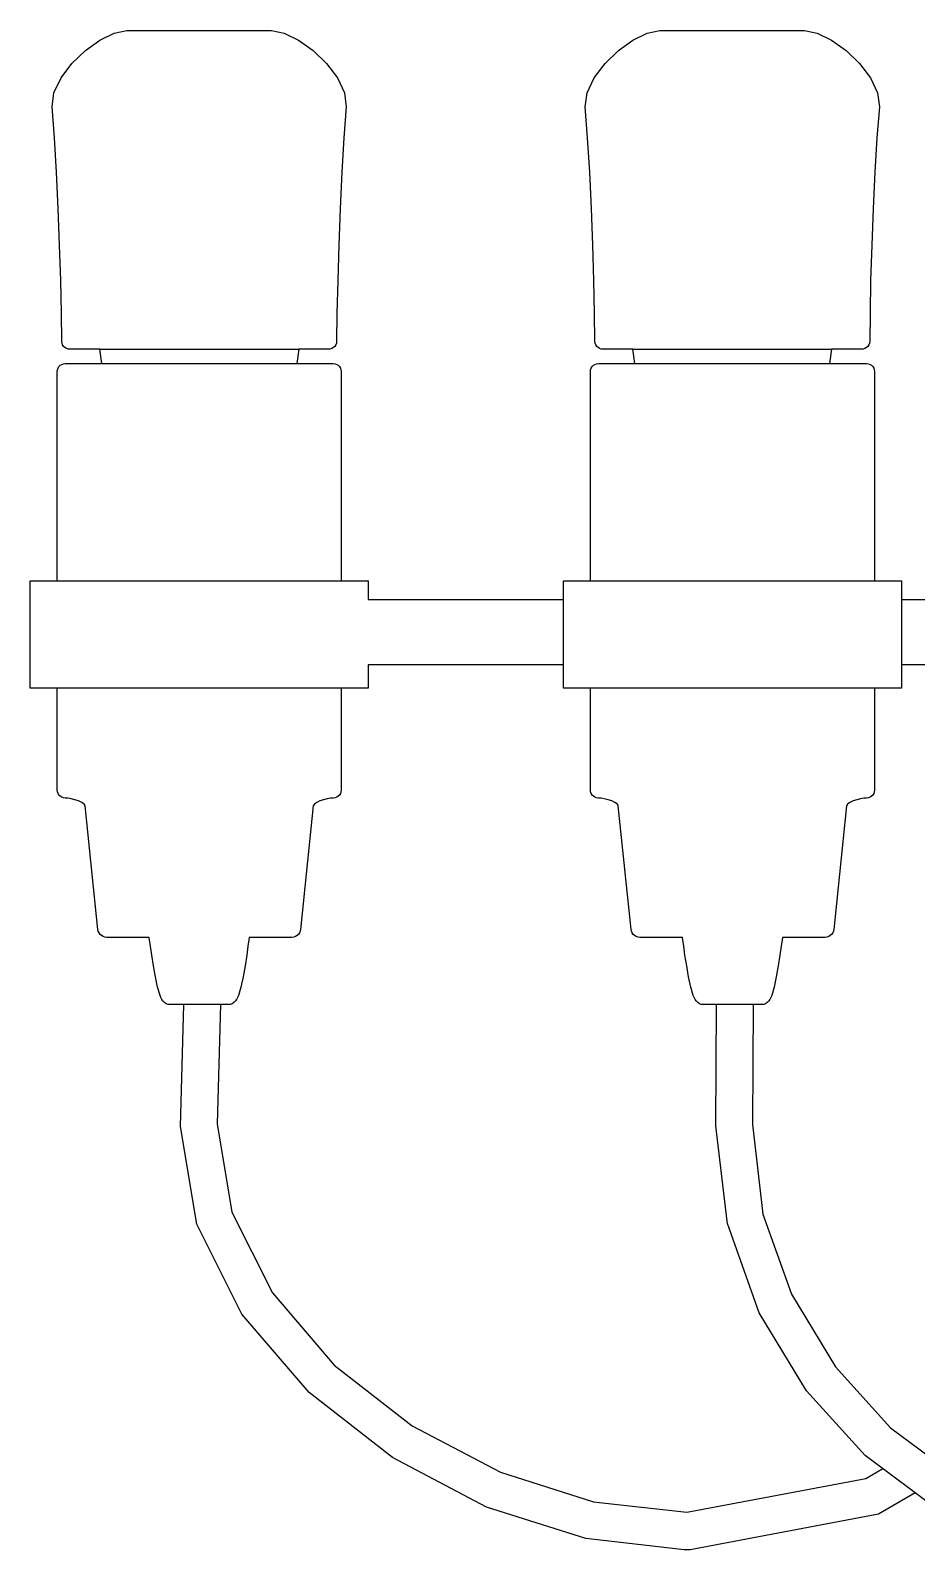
# Model space of a CAD drawing. Header units: millimetres. Extents: x 112 to 8820, y -2365 to 5002.
# Drawn here: x 1442.9 to 1516.3, y -264.8 to -139 of the extents above; entities that cross this region are included whole.
import ezdxf

# ---------------------------------------------------------------- set-up
doc = ezdxf.new("R2010")
doc.units = ezdxf.units.MM

# ---------------------------------------------------------------- blocks, each defined once
blk = doc.blocks.new('2097-30_el')
at = {"extrusion": (1.09995e-18, -0.001462, 0.999999)}
for p, q in [((-18.483, 52.417, 0.077), (-18.365, 52.475, 0.077)), ((-18.365, 52.475, 0.077), (-18.26, 52.497, 0.077)), ((-18.26, 52.497, 0.077), (-18.235, 52.497, 0.077)), ((-18.235, 52.497, 0.077), (-18.173, 52.497, 0.077)), ((-18.173, 52.497, 0.077), (-18.079, 52.497, 0.077)), ((-18.079, 52.497, 0.077), (-17.959, 52.497, 0.077)), ((-17.959, 52.497, 0.077), (-17.821, 52.497, 0.077)), ((-17.821, 52.497, 0.077), (-17.672, 52.497, 0.077)), ((-17.672, 52.497, 0.077), (-17.522, 52.497, 0.077)), ((-17.522, 52.497, 0.077), (-17.381, 52.497, 0.077)), ((-17.381, 52.497, 0.077), (-17.258, 52.497, 0.077)), ((-17.258, 52.497, 0.077), (-17.16, 52.497, 0.077)), ((-17.16, 52.497, 0.077), (-17.093, 52.497, 0.077)), ((-17.093, 52.497, 0.077), (-17.062, 52.497, 0.077)), ((-17.062, 52.497, 0.077), (-16.957, 52.475, 0.077)), ((-16.957, 52.475, 0.077), (-16.839, 52.417, 0.077)), ((-18.715, 52.223, 0.076), (-18.604, 52.33, 0.077)), ((-18.604, 52.33, 0.077), (-18.483, 52.417, 0.077)), ((-16.839, 52.417, 0.077), (-16.719, 52.33, 0.077)), ((-16.719, 52.33, 0.077), (-16.608, 52.223, 0.076)), ((-18.805, 52.104, 0.076), (-18.715, 52.223, 0.076)), ((-16.608, 52.223, 0.076), (-16.518, 52.104, 0.076)), ((-18.864, 51.981, 0.076), (-18.805, 52.104, 0.076)), ((-16.518, 52.104, 0.076), (-16.459, 51.981, 0.076)), ((-18.879, 51.863, 0.076), (-18.864, 51.981, 0.076)), ((-16.459, 51.981, 0.076), (-16.444, 51.863, 0.076)), ((-18.859, 51.607, 0.075), (-18.879, 51.863, 0.076)), ((-16.444, 51.863, 0.076), (-16.464, 51.607, 0.075)), ((-18.842, 51.323, 0.075), (-18.859, 51.607, 0.075)), ((-16.464, 51.607, 0.075), (-16.481, 51.323, 0.075)), ((-18.828, 51.023, 0.075), (-18.842, 51.323, 0.075)), ((-16.481, 51.323, 0.075), (-16.495, 51.023, 0.075)), ((-18.817, 50.72, 0.074), (-18.828, 51.023, 0.075)), ((-16.495, 51.023, 0.075), (-16.507, 50.72, 0.074)), ((-18.808, 50.427, 0.074), (-18.817, 50.72, 0.074)), ((-16.507, 50.72, 0.074), (-16.515, 50.427, 0.074)), ((-18.802, 50.157, 0.073), (-18.808, 50.427, 0.074)), ((-16.515, 50.427, 0.074), (-16.521, 50.157, 0.073)), ((-18.799, 49.923, 0.073), (-18.802, 50.157, 0.073)), ((-16.521, 50.157, 0.073), (-16.524, 49.923, 0.073)), ((-18.797, 49.908, 0.073), (-18.799, 49.923, 0.073)), ((-16.524, 49.923, 0.073), (-16.526, 49.908, 0.073)), ((-18.792, 49.894, 0.073), (-18.797, 49.908, 0.073)), ((-18.784, 49.882, 0.073), (-18.792, 49.894, 0.073)), ((-18.773, 49.872, 0.073), (-18.784, 49.882, 0.073)), ((-18.76, 49.864, 0.073), (-18.773, 49.872, 0.073)), ((-18.746, 49.86, 0.073), (-18.76, 49.864, 0.073)), ((-18.73, 49.858, 0.073), (-18.746, 49.86, 0.073)), ((-18.685, 49.858, 0.073), (-18.73, 49.858, 0.073)), ((-18.575, 49.858, 0.073), (-18.685, 49.858, 0.073)), ((-18.484, 49.858, 0.073), (-18.575, 49.858, 0.073)), ((-18.468, 49.739, 0.073), (-18.484, 49.858, 0.073)), ((-16.838, 49.858, 0.073), (-16.854, 49.739, 0.073)), ((-16.767, 49.858, 0.073), (-16.838, 49.858, 0.073)), ((-16.648, 49.858, 0.073), (-16.767, 49.858, 0.073)), ((-16.593, 49.858, 0.073), (-16.648, 49.858, 0.073)), ((-16.577, 49.86, 0.073), (-16.593, 49.858, 0.073)), ((-16.563, 49.864, 0.073), (-16.577, 49.86, 0.073)), ((-16.55, 49.872, 0.073), (-16.563, 49.864, 0.073)), ((-16.54, 49.882, 0.073), (-16.55, 49.872, 0.073)), ((-16.531, 49.894, 0.073), (-16.54, 49.882, 0.073)), ((-16.526, 49.908, 0.073), (-16.531, 49.894, 0.073))]:
    blk.add_line(p, q, dxfattribs=at)
at = {"extrusion": (1.05875e-18, -0.001462, 0.999999)}
for p, q in [((-14.071, 52.417, 0.077), (-13.953, 52.475, 0.077)), ((-13.953, 52.475, 0.077), (-13.848, 52.497, 0.077)), ((-13.848, 52.497, 0.077), (-13.817, 52.497, 0.077)), ((-13.817, 52.497, 0.077), (-13.75, 52.497, 0.077)), ((-13.75, 52.497, 0.077), (-13.651, 52.497, 0.077)), ((-13.651, 52.497, 0.077), (-13.528, 52.497, 0.077)), ((-13.528, 52.497, 0.077), (-13.386, 52.497, 0.077)), ((-13.386, 52.497, 0.077), (-13.237, 52.497, 0.077)), ((-13.237, 52.497, 0.077), (-13.088, 52.497, 0.077)), ((-13.088, 52.497, 0.077), (-12.949, 52.497, 0.077)), ((-12.949, 52.497, 0.077), (-12.83, 52.497, 0.077)), ((-12.83, 52.497, 0.077), (-12.737, 52.497, 0.077)), ((-12.737, 52.497, 0.077), (-12.676, 52.497, 0.077)), ((-12.676, 52.497, 0.077), (-12.651, 52.497, 0.077)), ((-12.651, 52.497, 0.077), (-12.546, 52.475, 0.077)), ((-12.546, 52.475, 0.077), (-12.427, 52.417, 0.077)), ((-14.302, 52.223, 0.076), (-14.191, 52.33, 0.077)), ((-14.191, 52.33, 0.077), (-14.071, 52.417, 0.077)), ((-12.427, 52.417, 0.077), (-12.307, 52.33, 0.077)), ((-12.307, 52.33, 0.077), (-12.196, 52.223, 0.076)), ((-14.393, 52.104, 0.076), (-14.302, 52.223, 0.076)), ((-12.196, 52.223, 0.076), (-12.105, 52.104, 0.076)), ((-14.451, 51.981, 0.076), (-14.393, 52.104, 0.076)), ((-12.105, 52.104, 0.076), (-12.046, 51.981, 0.076)), ((-14.466, 51.863, 0.076), (-14.451, 51.981, 0.076)), ((-12.046, 51.981, 0.076), (-12.031, 51.863, 0.076)), ((-14.446, 51.607, 0.075), (-14.466, 51.863, 0.076)), ((-12.031, 51.863, 0.076), (-12.051, 51.607, 0.075)), ((-14.429, 51.323, 0.075), (-14.446, 51.607, 0.075)), ((-12.051, 51.607, 0.075), (-12.068, 51.323, 0.075)), ((-14.415, 51.023, 0.075), (-14.429, 51.323, 0.075)), ((-12.068, 51.323, 0.075), (-12.083, 51.023, 0.075)), ((-14.404, 50.72, 0.074), (-14.415, 51.023, 0.075)), ((-12.083, 51.023, 0.075), (-12.094, 50.72, 0.074)), ((-14.395, 50.427, 0.074), (-14.404, 50.72, 0.074)), ((-12.094, 50.72, 0.074), (-12.103, 50.427, 0.074)), ((-14.389, 50.157, 0.073), (-14.395, 50.427, 0.074)), ((-12.103, 50.427, 0.074), (-12.108, 50.157, 0.073)), ((-14.386, 49.923, 0.073), (-14.389, 50.157, 0.073)), ((-12.108, 50.157, 0.073), (-12.111, 49.923, 0.073)), ((-14.384, 49.908, 0.073), (-14.386, 49.923, 0.073)), ((-12.111, 49.923, 0.073), (-12.113, 49.908, 0.073)), ((-14.379, 49.894, 0.073), (-14.384, 49.908, 0.073)), ((-14.371, 49.882, 0.073), (-14.379, 49.894, 0.073)), ((-14.36, 49.872, 0.073), (-14.371, 49.882, 0.073)), ((-14.347, 49.864, 0.073), (-14.36, 49.872, 0.073)), ((-14.333, 49.86, 0.073), (-14.347, 49.864, 0.073)), ((-14.317, 49.858, 0.073), (-14.333, 49.86, 0.073)), ((-14.261, 49.858, 0.073), (-14.317, 49.858, 0.073)), ((-14.141, 49.858, 0.073), (-14.261, 49.858, 0.073)), ((-14.072, 49.858, 0.073), (-14.141, 49.858, 0.073)), ((-14.056, 49.739, 0.073), (-14.072, 49.858, 0.073)), ((-12.426, 49.858, 0.073), (-12.443, 49.739, 0.073)), ((-12.333, 49.858, 0.073), (-12.426, 49.858, 0.073)), ((-12.225, 49.858, 0.073), (-12.333, 49.858, 0.073)), ((-12.18, 49.858, 0.073), (-12.225, 49.858, 0.073)), ((-12.165, 49.86, 0.073), (-12.18, 49.858, 0.073)), ((-12.15, 49.864, 0.073), (-12.165, 49.86, 0.073)), ((-12.138, 49.872, 0.073), (-12.15, 49.864, 0.073)), ((-12.127, 49.882, 0.073), (-12.138, 49.872, 0.073)), ((-12.119, 49.894, 0.073), (-12.127, 49.882, 0.073)), ((-12.113, 49.908, 0.073), (-12.119, 49.894, 0.073))]:
    blk.add_line(p, q, dxfattribs=at)
for p, q in [((-18.484, 49.858, 0.073), (-16.838, 49.858, 0.073)), ((-14.072, 49.858, 0.073), (-12.426, 49.858, 0.073))]:
    blk.add_line(p, q)
at = {"extrusion": (-3.86999e-19, -0.001462, 0.999999)}
for p, q in [((-18.837, 49.673, 0.073), (-18.835, 49.688, 0.073)), ((-18.837, 47.941, 0.07), (-18.837, 49.673, 0.073)), ((-18.835, 49.688, 0.073), (-18.83, 49.702, 0.073)), ((-18.83, 49.702, 0.073), (-18.823, 49.714, 0.073)), ((-18.823, 49.714, 0.073), (-18.812, 49.725, 0.073)), ((-18.812, 49.725, 0.073), (-18.8, 49.732, 0.073)), ((-18.8, 49.732, 0.073), (-18.786, 49.737, 0.073)), ((-18.786, 49.737, 0.073), (-18.771, 49.739, 0.073)), ((-18.771, 49.739, 0.073), (-18.761, 49.739, 0.073)), ((-18.761, 49.739, 0.073), (-18.703, 49.739, 0.073)), ((-18.703, 49.739, 0.073), (-18.599, 49.739, 0.073)), ((-18.599, 49.739, 0.073), (-18.455, 49.739, 0.073)), ((-18.455, 49.739, 0.073), (-18.275, 49.739, 0.073)), ((-18.275, 49.739, 0.073), (-18.069, 49.739, 0.073)), ((-18.069, 49.739, 0.073), (-17.845, 49.739, 0.073)), ((-17.845, 49.739, 0.073), (-17.613, 49.739, 0.073)), ((-17.613, 49.739, 0.073), (-17.383, 49.739, 0.073)), ((-17.383, 49.739, 0.073), (-17.165, 49.739, 0.073)), ((-17.165, 49.739, 0.073), (-16.969, 49.739, 0.073)), ((-16.969, 49.739, 0.073), (-16.804, 49.739, 0.073)), ((-16.804, 49.739, 0.073), (-16.675, 49.739, 0.073)), ((-16.675, 49.739, 0.073), (-16.59, 49.739, 0.073)), ((-16.59, 49.739, 0.073), (-16.552, 49.739, 0.073)), ((-16.552, 49.739, 0.073), (-16.537, 49.737, 0.073)), ((-16.537, 49.737, 0.073), (-16.523, 49.732, 0.073)), ((-16.523, 49.732, 0.073), (-16.511, 49.725, 0.073)), ((-16.511, 49.725, 0.073), (-16.5, 49.714, 0.073)), ((-16.5, 49.714, 0.073), (-16.493, 49.702, 0.073)), ((-16.493, 49.702, 0.073), (-16.488, 49.688, 0.073)), ((-16.488, 49.688, 0.073), (-16.486, 49.673, 0.073)), ((-16.486, 49.673, 0.073), (-16.486, 47.941, 0.07)), ((-18.837, 46.209, 0.068), (-18.837, 47.054, 0.069)), ((-16.486, 47.054, 0.069), (-16.486, 46.209, 0.068)), ((-18.835, 46.194, 0.068), (-18.837, 46.209, 0.068)), ((-18.83, 46.181, 0.068), (-18.835, 46.194, 0.068)), ((-18.823, 46.168, 0.068), (-18.83, 46.181, 0.068)), ((-18.812, 46.158, 0.067), (-18.823, 46.168, 0.068)), ((-18.8, 46.15, 0.067), (-18.812, 46.158, 0.067)), ((-18.786, 46.145, 0.067), (-18.8, 46.15, 0.067)), ((-18.771, 46.144, 0.067), (-18.786, 46.145, 0.067)), ((-16.537, 46.145, 0.067), (-16.552, 46.144, 0.067)), ((-16.523, 46.15, 0.067), (-16.537, 46.145, 0.067)), ((-16.511, 46.158, 0.067), (-16.523, 46.15, 0.067)), ((-16.5, 46.168, 0.068), (-16.511, 46.158, 0.067)), ((-16.493, 46.181, 0.068), (-16.5, 46.168, 0.068)), ((-16.488, 46.194, 0.068), (-16.493, 46.181, 0.068)), ((-16.486, 46.209, 0.068), (-16.488, 46.194, 0.068)), ((-18.75, 46.142, 0.067), (-18.771, 46.144, 0.067)), ((-18.722, 46.137, 0.067), (-18.75, 46.142, 0.067)), ((-18.691, 46.13, 0.067), (-18.722, 46.137, 0.067)), ((-18.661, 46.12, 0.067), (-18.691, 46.13, 0.067)), ((-18.634, 46.108, 0.067), (-18.661, 46.12, 0.067)), ((-18.615, 46.094, 0.067), (-18.634, 46.108, 0.067)), ((-18.606, 46.078, 0.067), (-18.615, 46.094, 0.067)), ((-18.501, 45.056, 0.066), (-18.606, 46.078, 0.067)), ((-16.717, 46.078, 0.067), (-16.822, 45.056, 0.066)), ((-16.708, 46.094, 0.067), (-16.717, 46.078, 0.067)), ((-16.689, 46.108, 0.067), (-16.708, 46.094, 0.067)), ((-16.662, 46.12, 0.067), (-16.689, 46.108, 0.067)), ((-16.632, 46.13, 0.067), (-16.662, 46.12, 0.067)), ((-16.601, 46.137, 0.067), (-16.632, 46.13, 0.067)), ((-16.574, 46.142, 0.067), (-16.601, 46.137, 0.067)), ((-16.552, 46.144, 0.067), (-16.574, 46.142, 0.067)), ((-18.497, 45.041, 0.066), (-18.501, 45.056, 0.066)), ((-18.491, 45.027, 0.066), (-18.497, 45.041, 0.066)), ((-18.482, 45.015, 0.066), (-18.491, 45.027, 0.066)), ((-18.471, 45.005, 0.066), (-18.482, 45.015, 0.066)), ((-16.841, 45.015, 0.066), (-16.852, 45.005, 0.066)), ((-16.832, 45.027, 0.066), (-16.841, 45.015, 0.066)), ((-16.826, 45.041, 0.066), (-16.832, 45.027, 0.066)), ((-16.822, 45.056, 0.066), (-16.826, 45.041, 0.066)), ((-18.458, 44.997, 0.066), (-18.471, 45.005, 0.066)), ((-18.444, 44.993, 0.066), (-18.458, 44.997, 0.066)), ((-18.428, 44.991, 0.066), (-18.444, 44.993, 0.066)), ((-18.421, 44.991, 0.066), (-18.428, 44.991, 0.066)), ((-18.381, 44.991, 0.066), (-18.421, 44.991, 0.066)), ((-18.309, 44.991, 0.066), (-18.381, 44.991, 0.066)), ((-18.209, 44.991, 0.066), (-18.309, 44.991, 0.066)), ((-18.086, 44.991, 0.066), (-18.209, 44.991, 0.066)), ((-18.075, 44.991, 0.066), (-18.086, 44.991, 0.066)), ((-18.072, 44.971, 0.066), (-18.075, 44.991, 0.066)), ((-18.065, 44.919, 0.066), (-18.072, 44.971, 0.066)), ((-18.055, 44.844, 0.066), (-18.065, 44.919, 0.066)), ((-17.258, 44.919, 0.066), (-17.268, 44.844, 0.066)), ((-17.251, 44.971, 0.066), (-17.258, 44.919, 0.066)), ((-17.248, 44.991, 0.066), (-17.251, 44.971, 0.066)), ((-17.183, 44.991, 0.066), (-17.248, 44.991, 0.066)), ((-17.069, 44.991, 0.066), (-17.183, 44.991, 0.066)), ((-16.98, 44.991, 0.066), (-17.069, 44.991, 0.066)), ((-16.921, 44.991, 0.066), (-16.98, 44.991, 0.066)), ((-16.895, 44.991, 0.066), (-16.921, 44.991, 0.066)), ((-16.879, 44.993, 0.066), (-16.895, 44.991, 0.066)), ((-16.865, 44.997, 0.066), (-16.879, 44.993, 0.066)), ((-16.852, 45.005, 0.066), (-16.865, 44.997, 0.066)), ((-18.041, 44.756, 0.065), (-18.055, 44.844, 0.066)), ((-17.268, 44.844, 0.066), (-17.282, 44.756, 0.065)), ((-18.024, 44.664, 0.065), (-18.041, 44.756, 0.065)), ((-18.006, 44.579, 0.065), (-18.024, 44.664, 0.065)), ((-17.299, 44.664, 0.065), (-17.317, 44.579, 0.065)), ((-17.282, 44.756, 0.065), (-17.299, 44.664, 0.065)), ((-17.986, 44.51, 0.065), (-18.006, 44.579, 0.065)), ((-17.979, 44.492, 0.065), (-17.986, 44.51, 0.065)), ((-17.337, 44.51, 0.065), (-17.344, 44.492, 0.065)), ((-17.317, 44.579, 0.065), (-17.337, 44.51, 0.065)), ((-17.97, 44.477, 0.065), (-17.979, 44.492, 0.065)), ((-17.96, 44.463, 0.065), (-17.97, 44.477, 0.065)), ((-17.948, 44.451, 0.065), (-17.96, 44.463, 0.065)), ((-17.935, 44.442, 0.065), (-17.948, 44.451, 0.065)), ((-17.921, 44.436, 0.065), (-17.935, 44.442, 0.065)), ((-17.906, 44.434, 0.065), (-17.921, 44.436, 0.065)), ((-17.904, 44.434, 0.065), (-17.906, 44.434, 0.065)), ((-17.891, 44.434, 0.065), (-17.904, 44.434, 0.065)), ((-17.868, 44.434, 0.065), (-17.891, 44.434, 0.065)), ((-17.836, 44.434, 0.065), (-17.868, 44.434, 0.065)), ((-17.797, 44.434, 0.065), (-17.836, 44.434, 0.065)), ((-17.751, 44.434, 0.065), (-17.797, 44.434, 0.065)), ((-17.702, 44.434, 0.065), (-17.751, 44.434, 0.065)), ((-17.651, 44.434, 0.065), (-17.702, 44.434, 0.065)), ((-17.6, 44.434, 0.065), (-17.651, 44.434, 0.065)), ((-17.552, 44.434, 0.065), (-17.6, 44.434, 0.065)), ((-17.509, 44.434, 0.065), (-17.552, 44.434, 0.065)), ((-17.472, 44.434, 0.065), (-17.509, 44.434, 0.065)), ((-17.444, 44.434, 0.065), (-17.472, 44.434, 0.065)), ((-17.425, 44.434, 0.065), (-17.444, 44.434, 0.065)), ((-17.417, 44.434, 0.065), (-17.425, 44.434, 0.065)), ((-17.402, 44.436, 0.065), (-17.417, 44.434, 0.065)), ((-17.388, 44.442, 0.065), (-17.402, 44.436, 0.065)), ((-17.375, 44.451, 0.065), (-17.388, 44.442, 0.065)), ((-17.363, 44.463, 0.065), (-17.375, 44.451, 0.065)), ((-17.353, 44.477, 0.065), (-17.363, 44.463, 0.065)), ((-17.344, 44.492, 0.065), (-17.353, 44.477, 0.065))]:
    blk.add_line(p, q, dxfattribs=at)
at = {"extrusion": (3.59257e-18, -0.001462, 0.999999)}
for p, q in [((-14.423, 49.673, 0.073), (-14.421, 49.688, 0.073)), ((-14.423, 47.941, 0.07), (-14.423, 49.673, 0.073)), ((-14.421, 49.688, 0.073), (-14.416, 49.702, 0.073)), ((-14.416, 49.702, 0.073), (-14.408, 49.714, 0.073)), ((-14.408, 49.714, 0.073), (-14.398, 49.725, 0.073)), ((-14.398, 49.725, 0.073), (-14.386, 49.732, 0.073)), ((-14.386, 49.732, 0.073), (-14.372, 49.737, 0.073)), ((-14.372, 49.737, 0.073), (-14.357, 49.739, 0.073)), ((-14.357, 49.739, 0.073), (-14.319, 49.739, 0.073)), ((-14.319, 49.739, 0.073), (-14.233, 49.739, 0.073)), ((-14.233, 49.739, 0.073), (-14.105, 49.739, 0.073)), ((-14.105, 49.739, 0.073), (-13.939, 49.739, 0.073)), ((-13.939, 49.739, 0.073), (-13.743, 49.739, 0.073)), ((-13.743, 49.739, 0.073), (-13.525, 49.739, 0.073)), ((-13.525, 49.739, 0.073), (-13.296, 49.739, 0.073)), ((-13.296, 49.739, 0.073), (-13.064, 49.739, 0.073)), ((-13.064, 49.739, 0.073), (-12.84, 49.739, 0.073)), ((-12.84, 49.739, 0.073), (-12.633, 49.739, 0.073)), ((-12.633, 49.739, 0.073), (-12.454, 49.739, 0.073)), ((-12.454, 49.739, 0.073), (-12.309, 49.739, 0.073)), ((-12.309, 49.739, 0.073), (-12.206, 49.739, 0.073)), ((-12.206, 49.739, 0.073), (-12.147, 49.739, 0.073)), ((-12.147, 49.739, 0.073), (-12.137, 49.739, 0.073)), ((-12.137, 49.739, 0.073), (-12.122, 49.737, 0.073)), ((-12.122, 49.737, 0.073), (-12.108, 49.732, 0.073)), ((-12.108, 49.732, 0.073), (-12.096, 49.725, 0.073)), ((-12.096, 49.725, 0.073), (-12.086, 49.714, 0.073)), ((-12.086, 49.714, 0.073), (-12.078, 49.702, 0.073)), ((-12.078, 49.702, 0.073), (-12.073, 49.688, 0.073)), ((-12.073, 49.688, 0.073), (-12.072, 49.673, 0.073)), ((-12.072, 49.673, 0.073), (-12.072, 47.941, 0.07)), ((-14.423, 46.209, 0.068), (-14.423, 47.054, 0.069)), ((-12.072, 47.054, 0.069), (-12.072, 46.209, 0.068)), ((-14.421, 46.194, 0.068), (-14.423, 46.209, 0.068)), ((-14.416, 46.181, 0.068), (-14.421, 46.194, 0.068)), ((-14.408, 46.168, 0.068), (-14.416, 46.181, 0.068)), ((-14.398, 46.158, 0.067), (-14.408, 46.168, 0.068)), ((-14.386, 46.15, 0.067), (-14.398, 46.158, 0.067)), ((-14.372, 46.145, 0.067), (-14.386, 46.15, 0.067)), ((-14.357, 46.144, 0.067), (-14.372, 46.145, 0.067)), ((-12.122, 46.145, 0.067), (-12.137, 46.144, 0.067)), ((-12.108, 46.15, 0.067), (-12.122, 46.145, 0.067)), ((-12.096, 46.158, 0.067), (-12.108, 46.15, 0.067)), ((-12.086, 46.168, 0.068), (-12.096, 46.158, 0.067)), ((-12.078, 46.181, 0.068), (-12.086, 46.168, 0.068)), ((-12.073, 46.194, 0.068), (-12.078, 46.181, 0.068)), ((-12.072, 46.209, 0.068), (-12.073, 46.194, 0.068)), ((-14.335, 46.142, 0.067), (-14.357, 46.144, 0.067)), ((-14.308, 46.137, 0.067), (-14.335, 46.142, 0.067)), ((-14.277, 46.13, 0.067), (-14.308, 46.137, 0.067)), ((-14.246, 46.12, 0.067), (-14.277, 46.13, 0.067)), ((-14.22, 46.108, 0.067), (-14.246, 46.12, 0.067)), ((-14.2, 46.094, 0.067), (-14.22, 46.108, 0.067)), ((-14.192, 46.078, 0.067), (-14.2, 46.094, 0.067)), ((-14.086, 45.056, 0.066), (-14.192, 46.078, 0.067)), ((-12.302, 46.078, 0.067), (-12.408, 45.056, 0.066)), ((-12.294, 46.094, 0.067), (-12.302, 46.078, 0.067)), ((-12.275, 46.108, 0.067), (-12.294, 46.094, 0.067)), ((-12.248, 46.12, 0.067), (-12.275, 46.108, 0.067)), ((-12.217, 46.13, 0.067), (-12.248, 46.12, 0.067)), ((-12.187, 46.137, 0.067), (-12.217, 46.13, 0.067)), ((-12.159, 46.142, 0.067), (-12.187, 46.137, 0.067)), ((-12.137, 46.144, 0.067), (-12.159, 46.142, 0.067)), ((-14.083, 45.041, 0.066), (-14.086, 45.056, 0.066)), ((-14.077, 45.027, 0.066), (-14.083, 45.041, 0.066)), ((-14.068, 45.015, 0.066), (-14.077, 45.027, 0.066)), ((-14.057, 45.005, 0.066), (-14.068, 45.015, 0.066)), ((-12.426, 45.015, 0.066), (-12.437, 45.005, 0.066)), ((-12.417, 45.027, 0.066), (-12.426, 45.015, 0.066)), ((-12.411, 45.041, 0.066), (-12.417, 45.027, 0.066)), ((-12.408, 45.056, 0.066), (-12.411, 45.041, 0.066)), ((-14.044, 44.997, 0.066), (-14.057, 45.005, 0.066)), ((-14.029, 44.993, 0.066), (-14.044, 44.997, 0.066)), ((-14.014, 44.991, 0.066), (-14.029, 44.993, 0.066)), ((-13.987, 44.991, 0.066), (-14.014, 44.991, 0.066)), ((-13.928, 44.991, 0.066), (-13.987, 44.991, 0.066)), ((-13.84, 44.991, 0.066), (-13.928, 44.991, 0.066)), ((-13.725, 44.991, 0.066), (-13.84, 44.991, 0.066)), ((-13.66, 44.991, 0.066), (-13.725, 44.991, 0.066)), ((-13.658, 44.971, 0.066), (-13.66, 44.991, 0.066)), ((-13.651, 44.919, 0.066), (-13.658, 44.971, 0.066)), ((-13.64, 44.844, 0.066), (-13.651, 44.919, 0.066)), ((-12.843, 44.919, 0.066), (-12.854, 44.844, 0.066)), ((-12.836, 44.971, 0.066), (-12.843, 44.919, 0.066)), ((-12.834, 44.991, 0.066), (-12.836, 44.971, 0.066)), ((-12.823, 44.991, 0.066), (-12.834, 44.991, 0.066)), ((-12.699, 44.991, 0.066), (-12.823, 44.991, 0.066)), ((-12.599, 44.991, 0.066), (-12.699, 44.991, 0.066)), ((-12.527, 44.991, 0.066), (-12.599, 44.991, 0.066)), ((-12.487, 44.991, 0.066), (-12.527, 44.991, 0.066)), ((-12.48, 44.991, 0.066), (-12.487, 44.991, 0.066)), ((-12.465, 44.993, 0.066), (-12.48, 44.991, 0.066)), ((-12.45, 44.997, 0.066), (-12.465, 44.993, 0.066)), ((-12.437, 45.005, 0.066), (-12.45, 44.997, 0.066)), ((-13.626, 44.756, 0.065), (-13.64, 44.844, 0.066)), ((-12.854, 44.844, 0.066), (-12.868, 44.756, 0.065)), ((-13.61, 44.664, 0.065), (-13.626, 44.756, 0.065)), ((-13.591, 44.579, 0.065), (-13.61, 44.664, 0.065)), ((-12.884, 44.664, 0.065), (-12.903, 44.579, 0.065)), ((-12.868, 44.756, 0.065), (-12.884, 44.664, 0.065)), ((-13.572, 44.51, 0.065), (-13.591, 44.579, 0.065)), ((-13.565, 44.492, 0.065), (-13.572, 44.51, 0.065)), ((-12.922, 44.51, 0.065), (-12.929, 44.492, 0.065)), ((-12.903, 44.579, 0.065), (-12.922, 44.51, 0.065)), ((-13.556, 44.477, 0.065), (-13.565, 44.492, 0.065)), ((-13.545, 44.463, 0.065), (-13.556, 44.477, 0.065)), ((-13.534, 44.451, 0.065), (-13.545, 44.463, 0.065)), ((-13.521, 44.442, 0.065), (-13.534, 44.451, 0.065)), ((-13.507, 44.436, 0.065), (-13.521, 44.442, 0.065)), ((-13.492, 44.434, 0.065), (-13.507, 44.436, 0.065)), ((-13.483, 44.434, 0.065), (-13.492, 44.434, 0.065)), ((-13.465, 44.434, 0.065), (-13.483, 44.434, 0.065)), ((-13.436, 44.434, 0.065), (-13.465, 44.434, 0.065)), ((-13.4, 44.434, 0.065), (-13.436, 44.434, 0.065)), ((-13.356, 44.434, 0.065), (-13.4, 44.434, 0.065)), ((-13.308, 44.434, 0.065), (-13.356, 44.434, 0.065)), ((-13.258, 44.434, 0.065), (-13.308, 44.434, 0.065)), ((-13.207, 44.434, 0.065), (-13.258, 44.434, 0.065)), ((-13.157, 44.434, 0.065), (-13.207, 44.434, 0.065)), ((-13.112, 44.434, 0.065), (-13.157, 44.434, 0.065)), ((-13.072, 44.434, 0.065), (-13.112, 44.434, 0.065)), ((-13.04, 44.434, 0.065), (-13.072, 44.434, 0.065)), ((-13.017, 44.434, 0.065), (-13.04, 44.434, 0.065)), ((-13.005, 44.434, 0.065), (-13.017, 44.434, 0.065)), ((-13.002, 44.434, 0.065), (-13.005, 44.434, 0.065)), ((-12.987, 44.436, 0.065), (-13.002, 44.434, 0.065)), ((-12.973, 44.442, 0.065), (-12.987, 44.436, 0.065)), ((-12.96, 44.451, 0.065), (-12.973, 44.442, 0.065)), ((-12.949, 44.463, 0.065), (-12.96, 44.451, 0.065)), ((-12.938, 44.477, 0.065), (-12.949, 44.463, 0.065)), ((-12.929, 44.492, 0.065), (-12.938, 44.477, 0.065))]:
    blk.add_line(p, q, dxfattribs=at)
at = {"extrusion": (2.53485e-19, -0.001462, 0.999999)}
for p, q in [((-19.06, 47.054, 0.069), (-19.06, 47.941, 0.07)), ((-19.06, 47.941, 0.07), (-19.011, 47.941, 0.07)), ((-19.06, 47.054, 0.069), (-19.06, 47.941, 0.07)), ((-19.06, 47.941, 0.07), (-19.011, 47.941, 0.07)), ((-19.011, 47.941, 0.07), (-18.904, 47.941, 0.07)), ((-19.011, 47.941, 0.07), (-18.904, 47.941, 0.07)), ((-18.904, 47.941, 0.07), (-18.742, 47.941, 0.07)), ((-18.904, 47.941, 0.07), (-18.742, 47.941, 0.07)), ((-18.742, 47.941, 0.07), (-18.533, 47.941, 0.07)), ((-18.742, 47.941, 0.07), (-18.533, 47.941, 0.07)), ((-18.533, 47.941, 0.07), (-18.286, 47.941, 0.07)), ((-18.533, 47.941, 0.07), (-18.286, 47.941, 0.07)), ((-18.286, 47.941, 0.07), (-18.012, 47.941, 0.07)), ((-18.286, 47.941, 0.07), (-18.012, 47.941, 0.07)), ((-18.012, 47.941, 0.07), (-17.893, 47.941, 0.07)), ((-18.012, 47.941, 0.07), (-17.893, 47.941, 0.07)), ((-17.893, 47.941, 0.07), (-17.6, 47.941, 0.07)), ((-17.893, 47.941, 0.07), (-17.6, 47.941, 0.07)), ((-17.6, 47.941, 0.07), (-17.311, 47.941, 0.07)), ((-17.6, 47.941, 0.07), (-17.311, 47.941, 0.07)), ((-17.311, 47.941, 0.07), (-17.037, 47.941, 0.07)), ((-17.311, 47.941, 0.07), (-17.037, 47.941, 0.07)), ((-17.037, 47.941, 0.07), (-16.79, 47.941, 0.07)), ((-17.037, 47.941, 0.07), (-16.79, 47.941, 0.07)), ((-16.79, 47.941, 0.07), (-16.581, 47.941, 0.07)), ((-16.79, 47.941, 0.07), (-16.581, 47.941, 0.07)), ((-16.581, 47.941, 0.07), (-16.419, 47.941, 0.07)), ((-16.581, 47.941, 0.07), (-16.419, 47.941, 0.07)), ((-16.419, 47.941, 0.07), (-16.312, 47.941, 0.07)), ((-16.419, 47.941, 0.07), (-16.312, 47.941, 0.07)), ((-16.312, 47.941, 0.07), (-16.264, 47.941, 0.07)), ((-16.312, 47.941, 0.07), (-16.264, 47.941, 0.07)), ((-16.264, 47.941, 0.07), (-16.264, 47.788, 0.07)), ((-16.264, 47.941, 0.07), (-16.264, 47.788, 0.07)), ((-14.645, 47.247, 0.069), (-14.645, 47.941, 0.07)), ((-14.645, 47.941, 0.07), (-14.597, 47.941, 0.07)), ((-14.645, 47.247, 0.069), (-14.645, 47.941, 0.07)), ((-14.645, 47.941, 0.07), (-14.597, 47.941, 0.07)), ((-14.597, 47.941, 0.07), (-14.489, 47.941, 0.07)), ((-14.597, 47.941, 0.07), (-14.489, 47.941, 0.07)), ((-14.489, 47.941, 0.07), (-14.328, 47.941, 0.07)), ((-14.489, 47.941, 0.07), (-14.328, 47.941, 0.07)), ((-14.328, 47.941, 0.07), (-14.119, 47.941, 0.07)), ((-14.328, 47.941, 0.07), (-14.119, 47.941, 0.07)), ((-14.119, 47.941, 0.07), (-13.872, 47.941, 0.07)), ((-14.119, 47.941, 0.07), (-13.872, 47.941, 0.07)), ((-13.872, 47.941, 0.07), (-13.598, 47.941, 0.07)), ((-13.872, 47.941, 0.07), (-13.598, 47.941, 0.07)), ((-13.598, 47.941, 0.07), (-13.308, 47.941, 0.07)), ((-13.598, 47.941, 0.07), (-13.308, 47.941, 0.07)), ((-13.308, 47.941, 0.07), (-13.016, 47.941, 0.07)), ((-13.308, 47.941, 0.07), (-13.016, 47.941, 0.07)), ((-13.016, 47.941, 0.07), (-12.734, 47.941, 0.07)), ((-13.016, 47.941, 0.07), (-12.734, 47.941, 0.07)), ((-12.734, 47.941, 0.07), (-12.474, 47.941, 0.07)), ((-12.734, 47.941, 0.07), (-12.474, 47.941, 0.07)), ((-12.474, 47.941, 0.07), (-12.248, 47.941, 0.07)), ((-12.474, 47.941, 0.07), (-12.248, 47.941, 0.07)), ((-12.248, 47.941, 0.07), (-12.066, 47.941, 0.07)), ((-12.248, 47.941, 0.07), (-12.066, 47.941, 0.07)), ((-12.066, 47.941, 0.07), (-11.935, 47.941, 0.07)), ((-12.066, 47.941, 0.07), (-11.935, 47.941, 0.07)), ((-11.935, 47.941, 0.07), (-11.862, 47.941, 0.07)), ((-11.935, 47.941, 0.07), (-11.862, 47.941, 0.07)), ((-11.862, 47.941, 0.07), (-11.849, 47.941, 0.07)), ((-11.862, 47.941, 0.07), (-11.849, 47.941, 0.07)), ((-11.849, 47.941, 0.07), (-11.849, 47.788, 0.07)), ((-11.849, 47.941, 0.07), (-11.849, 47.247, 0.069)), ((-16.264, 47.788, 0.07), (-14.645, 47.788, 0.07)), ((-16.264, 47.788, 0.07), (-14.645, 47.788, 0.07)), ((-11.849, 47.788, 0.07), (-5.812, 47.788, 0.07)), ((-11.849, 47.788, 0.07), (-3.016, 47.788, 0.07)), ((-14.645, 47.247, 0.069), (-16.264, 47.247, 0.069)), ((-16.264, 47.247, 0.069), (-16.264, 47.054, 0.069)), ((-14.645, 47.247, 0.069), (-16.264, 47.247, 0.069)), ((-16.264, 47.247, 0.069), (-16.264, 47.054, 0.069)), ((-14.645, 47.054, 0.069), (-14.645, 47.247, 0.069)), ((-14.645, 47.054, 0.069), (-14.645, 47.247, 0.069)), ((-5.812, 47.247, 0.069), (-11.849, 47.247, 0.069)), ((-11.849, 47.247, 0.069), (-11.849, 47.054, 0.069)), ((-3.016, 47.247, 0.069), (-11.849, 47.247, 0.069)), ((-11.849, 47.247, 0.069), (-11.849, 47.054, 0.069)), ((-19.011, 47.054, 0.069), (-19.06, 47.054, 0.069)), ((-19.011, 47.054, 0.069), (-19.06, 47.054, 0.069)), ((-18.904, 47.054, 0.069), (-19.011, 47.054, 0.069)), ((-18.904, 47.054, 0.069), (-19.011, 47.054, 0.069)), ((-18.742, 47.054, 0.069), (-18.904, 47.054, 0.069)), ((-18.742, 47.054, 0.069), (-18.904, 47.054, 0.069)), ((-18.533, 47.054, 0.069), (-18.742, 47.054, 0.069)), ((-18.533, 47.054, 0.069), (-18.742, 47.054, 0.069)), ((-18.286, 47.054, 0.069), (-18.533, 47.054, 0.069)), ((-18.286, 47.054, 0.069), (-18.533, 47.054, 0.069)), ((-18.012, 47.054, 0.069), (-18.286, 47.054, 0.069)), ((-18.012, 47.054, 0.069), (-18.286, 47.054, 0.069)), ((-17.893, 47.054, 0.069), (-18.012, 47.054, 0.069)), ((-17.893, 47.054, 0.069), (-18.012, 47.054, 0.069)), ((-17.6, 47.054, 0.069), (-17.893, 47.054, 0.069)), ((-17.6, 47.054, 0.069), (-17.893, 47.054, 0.069)), ((-17.311, 47.054, 0.069), (-17.6, 47.054, 0.069)), ((-17.311, 47.054, 0.069), (-17.6, 47.054, 0.069)), ((-17.037, 47.054, 0.069), (-17.311, 47.054, 0.069)), ((-17.037, 47.054, 0.069), (-17.311, 47.054, 0.069)), ((-16.79, 47.054, 0.069), (-17.037, 47.054, 0.069)), ((-16.79, 47.054, 0.069), (-17.037, 47.054, 0.069)), ((-16.581, 47.054, 0.069), (-16.79, 47.054, 0.069)), ((-16.581, 47.054, 0.069), (-16.79, 47.054, 0.069)), ((-16.419, 47.054, 0.069), (-16.581, 47.054, 0.069)), ((-16.419, 47.054, 0.069), (-16.581, 47.054, 0.069)), ((-16.312, 47.054, 0.069), (-16.419, 47.054, 0.069)), ((-16.312, 47.054, 0.069), (-16.419, 47.054, 0.069)), ((-16.264, 47.054, 0.069), (-16.312, 47.054, 0.069)), ((-16.264, 47.054, 0.069), (-16.312, 47.054, 0.069)), ((-14.597, 47.054, 0.069), (-14.645, 47.054, 0.069)), ((-14.597, 47.054, 0.069), (-14.645, 47.054, 0.069)), ((-14.489, 47.054, 0.069), (-14.597, 47.054, 0.069)), ((-14.489, 47.054, 0.069), (-14.597, 47.054, 0.069)), ((-14.328, 47.054, 0.069), (-14.489, 47.054, 0.069)), ((-14.328, 47.054, 0.069), (-14.489, 47.054, 0.069)), ((-14.119, 47.054, 0.069), (-14.328, 47.054, 0.069)), ((-14.119, 47.054, 0.069), (-14.328, 47.054, 0.069)), ((-13.872, 47.054, 0.069), (-14.119, 47.054, 0.069)), ((-13.872, 47.054, 0.069), (-14.119, 47.054, 0.069)), ((-13.598, 47.054, 0.069), (-13.872, 47.054, 0.069)), ((-13.598, 47.054, 0.069), (-13.872, 47.054, 0.069)), ((-13.308, 47.054, 0.069), (-13.598, 47.054, 0.069)), ((-13.308, 47.054, 0.069), (-13.598, 47.054, 0.069)), ((-13.016, 47.054, 0.069), (-13.308, 47.054, 0.069)), ((-13.016, 47.054, 0.069), (-13.308, 47.054, 0.069)), ((-12.734, 47.054, 0.069), (-13.016, 47.054, 0.069)), ((-12.734, 47.054, 0.069), (-13.016, 47.054, 0.069)), ((-12.474, 47.054, 0.069), (-12.734, 47.054, 0.069)), ((-12.474, 47.054, 0.069), (-12.734, 47.054, 0.069)), ((-12.248, 47.054, 0.069), (-12.474, 47.054, 0.069)), ((-12.248, 47.054, 0.069), (-12.474, 47.054, 0.069)), ((-12.066, 47.054, 0.069), (-12.248, 47.054, 0.069)), ((-12.066, 47.054, 0.069), (-12.248, 47.054, 0.069)), ((-11.935, 47.054, 0.069), (-12.066, 47.054, 0.069)), ((-11.935, 47.054, 0.069), (-12.066, 47.054, 0.069)), ((-11.862, 47.054, 0.069), (-11.935, 47.054, 0.069)), ((-11.862, 47.054, 0.069), (-11.935, 47.054, 0.069)), ((-11.849, 47.054, 0.069), (-11.862, 47.054, 0.069)), ((-11.849, 47.054, 0.069), (-11.862, 47.054, 0.069))]:
    blk.add_line(p, q, dxfattribs=at)
at = {"extrusion": (7.9323e-20, -0.001462, 0.999999)}
for p, q in [((-17.817, 43.425, 0.063), (-17.788, 44.434, 0.065)), ((-17.485, 44.434, 0.065), (-17.513, 43.448, 0.064)), ((-13.385, 43.43, 0.064), (-13.38, 44.434, 0.065)), ((-13.077, 44.434, 0.065), (-13.082, 43.443, 0.064)), ((-17.682, 42.617, 0.062), (-17.817, 43.425, 0.063)), ((-17.513, 43.448, 0.064), (-17.392, 42.717, 0.062)), ((-13.292, 42.642, 0.062), (-13.385, 43.43, 0.064)), ((-13.082, 43.443, 0.064), (-12.995, 42.7, 0.062)), ((-17.392, 42.717, 0.062), (-17.056, 42.049, 0.061)), ((-13.287, 42.624, 0.062), (-13.292, 42.642, 0.062)), ((-13.025, 41.884, 0.061), (-13.287, 42.624, 0.062)), ((-12.995, 42.7, 0.062), (-12.759, 42.037, 0.061)), ((-17.309, 41.872, 0.061), (-17.682, 42.617, 0.062)), ((-17.056, 42.049, 0.061), (-16.545, 41.451, 0.061)), ((-12.759, 42.037, 0.061), (-12.395, 41.437, 0.061)), ((-16.752, 41.223, 0.06), (-17.309, 41.872, 0.061)), ((-12.633, 41.237, 0.06), (-13.025, 41.884, 0.061)), ((-16.545, 41.451, 0.061), (-15.9, 40.949, 0.06)), ((-12.395, 41.437, 0.061), (-11.938, 40.932, 0.06)), ((-16.062, 40.685, 0.059), (-16.752, 41.223, 0.06)), ((-12.148, 40.702, 0.06), (-12.633, 41.237, 0.06)), ((-15.9, 40.949, 0.06), (-15.168, 40.565, 0.059)), ((-11.938, 40.932, 0.06), (-11.442, 40.563, 0.059)), ((-15.283, 40.276, 0.059), (-16.062, 40.685, 0.059)), ((-11.734, 40.394, 0.059), (-12.148, 40.702, 0.06)), ((-15.168, 40.565, 0.059), (-14.398, 40.32, 0.059)), ((-13.625, 40.234, 0.059), (-12.143, 40.513, 0.059)), ((-12.143, 40.513, 0.059), (-12.003, 40.594, 0.059)), ((-11.734, 40.394, 0.059), (-12.037, 40.217, 0.059)), ((-11.601, 40.295, 0.059), (-11.734, 40.394, 0.059)), ((-14.46, 40.015, 0.059), (-15.283, 40.276, 0.059)), ((-14.398, 40.32, 0.059), (-13.625, 40.234, 0.059)), ((-12.037, 40.217, 0.059), (-13.597, 39.923, 0.058)), ((-13.646, 39.923, 0.058), (-14.46, 40.015, 0.059)), ((-13.597, 39.923, 0.058), (-13.646, 39.923, 0.058))]:
    blk.add_line(p, q, dxfattribs=at)

msp = doc.modelspace()

# ---------------------------------------------------------------- block references
at = {"color": 0, "xscale": 10, "yscale": 10, "zscale": 10}
msp.add_blockref('2097-30_el', (1633.49, -664.02, -1.52), dxfattribs=at)

doc.saveas('drawing.dxf')
